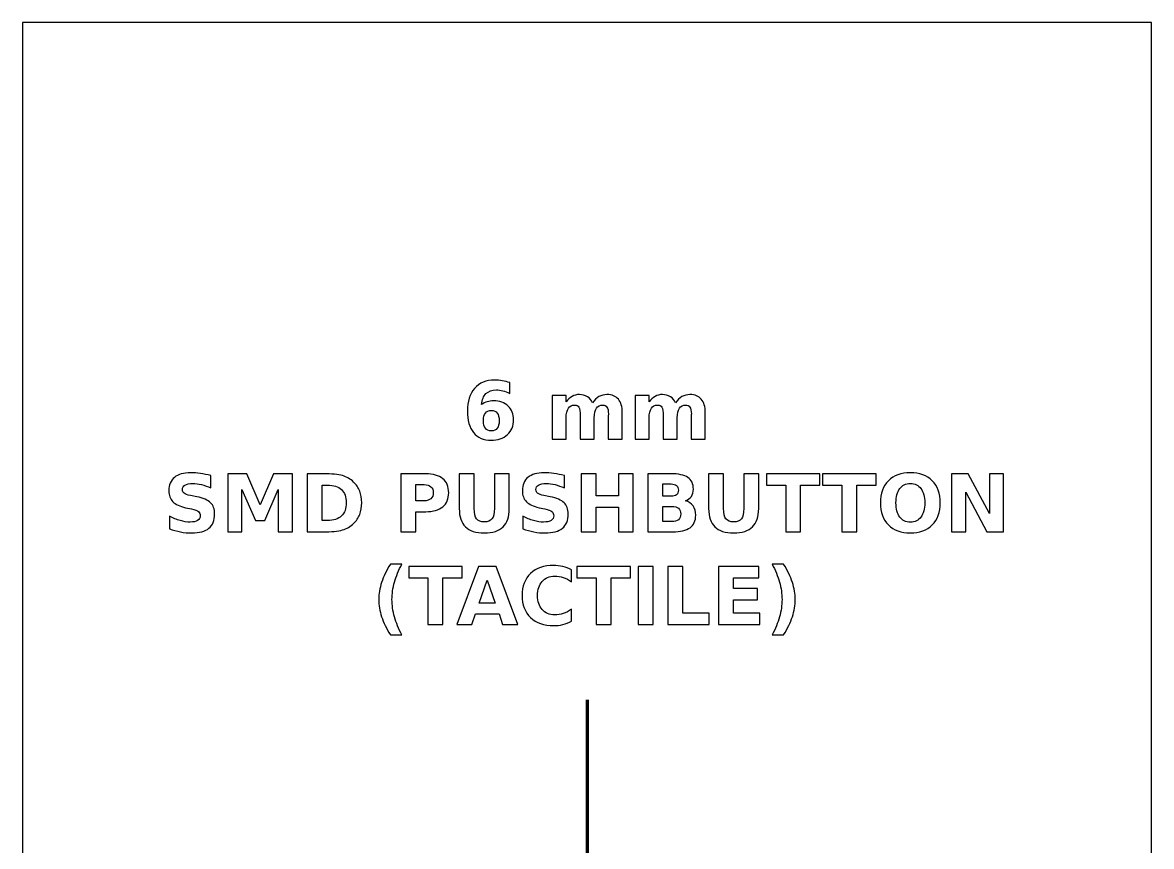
# Model space of a CAD drawing. Header units: centimetres. Extents: x -11.5 to -9.5, y -15.85 to -11.85.
# Drawn here: x -11.5 to -9.5, y -13.31 to -11.85 of the extents above; entities that cross this region are included whole.
import ezdxf

# ---------------------------------------------------------------- set-up
doc = ezdxf.new("R2010")
doc.units = ezdxf.units.CM
doc.header["$MEASUREMENT"] = 0
doc.layers.add('Layer 1', color=7, linetype='Continuous')

msp = doc.modelspace()

# ---------------------------------------------------------------- linework, layer by layer
at = {"layer": 'Layer 1', "color": 7}
msp.add_open_spline([(-11.5, -11.85), (-11.5, -11.85), (-9.5, -11.85), (-9.5, -11.85), (-9.5, -11.85), (-9.5, -11.85), (-9.5, -15.85), (-9.5, -15.85), (-9.5, -15.85), (-9.5, -15.85), (-11.5, -15.85), (-11.5, -15.85), (-11.5, -15.85), (-11.5, -15.85), (-11.5, -11.85), (-11.5, -11.85)], degree=3, knots=[0, 0, 0, 0, 0.25, 0.25, 0.25, 0.25, 0.5, 0.5, 0.5, 0.5, 0.75, 0.75, 0.75, 0.75, 1, 1, 1, 1], dxfattribs=at)
at = {"layer": 'Layer 1', "color": 250}
for points, knots in [([(-10.63686, -12.48802), (-10.63686, -12.48802), (-10.63686, -12.50705), (-10.63686, -12.50705), (-10.63686, -12.50705), (-10.64123, -12.50498), (-10.64532, -12.50345), (-10.64918, -12.50246), (-10.64918, -12.50246), (-10.65304, -12.50147), (-10.65682, -12.50098), (-10.66049, -12.50098), (-10.66049, -12.50098), (-10.6684, -12.50098), (-10.67453, -12.50317), (-10.67895, -12.50757), (-10.67895, -12.50757), (-10.68335, -12.51194), (-10.68594, -12.51845), (-10.68667, -12.52709), (-10.68667, -12.52709), (-10.68364, -12.52485), (-10.68034, -12.52316), (-10.67681, -12.52203), (-10.67681, -12.52203), (-10.67329, -12.5209), (-10.66943, -12.52034), (-10.66524, -12.52034), (-10.66524, -12.52034), (-10.65473, -12.52034), (-10.64624, -12.52342), (-10.6398, -12.52958), (-10.6398, -12.52958), (-10.63333, -12.53572), (-10.63011, -12.54378), (-10.63011, -12.55376), (-10.63011, -12.55376), (-10.63011, -12.56479), (-10.63371, -12.57361), (-10.64093, -12.58026), (-10.64093, -12.58026), (-10.64812, -12.58689), (-10.65781, -12.59021), (-10.66992, -12.59021), (-10.66992, -12.59021), (-10.68328, -12.59021), (-10.69363, -12.58569), (-10.70097, -12.57666), (-10.70097, -12.57666), (-10.70828, -12.56765), (-10.71195, -12.55484), (-10.71195, -12.53826), (-10.71195, -12.53826), (-10.71195, -12.52128), (-10.70767, -12.50792), (-10.69911, -12.49821), (-10.69911, -12.49821), (-10.69053, -12.48849), (-10.67879, -12.48362), (-10.66386, -12.48362), (-10.66386, -12.48362), (-10.65913, -12.48362), (-10.65454, -12.484), (-10.65007, -12.48473), (-10.65007, -12.48473), (-10.64563, -12.48546), (-10.64123, -12.48656), (-10.63686, -12.48802)], [0, 0, 0, 0, 0.0588235, 0.0588235, 0.0588235, 0.0588235, 0.1176471, 0.1176471, 0.1176471, 0.1176471, 0.1764706, 0.1764706, 0.1764706, 0.1764706, 0.2352941, 0.2352941, 0.2352941, 0.2352941, 0.2941176, 0.2941176, 0.2941176, 0.2941176, 0.3529412, 0.3529412, 0.3529412, 0.3529412, 0.4117647, 0.4117647, 0.4117647, 0.4117647, 0.4705882, 0.4705882, 0.4705882, 0.4705882, 0.5294118, 0.5294118, 0.5294118, 0.5294118, 0.5882353, 0.5882353, 0.5882353, 0.5882353, 0.6470588, 0.6470588, 0.6470588, 0.6470588, 0.7058824, 0.7058824, 0.7058824, 0.7058824, 0.7647059, 0.7647059, 0.7647059, 0.7647059, 0.8235294, 0.8235294, 0.8235294, 0.8235294, 0.8823529, 0.8823529, 0.8823529, 0.8823529, 0.9411765, 0.9411765, 0.9411765, 0.9411765, 1, 1, 1, 1]), ([(-10.49001, -12.52386), (-10.48688, -12.51909), (-10.48319, -12.51544), (-10.47888, -12.51295), (-10.47888, -12.51295), (-10.47458, -12.51043), (-10.46988, -12.50919), (-10.46473, -12.50919), (-10.46473, -12.50919), (-10.45586, -12.50919), (-10.44911, -12.51192), (-10.44448, -12.5174), (-10.44448, -12.5174), (-10.43984, -12.52285), (-10.43751, -12.5308), (-10.43751, -12.54122), (-10.43751, -12.54122), (-10.43751, -12.54122), (-10.43751, -12.58821), (-10.43751, -12.58821), (-10.43751, -12.58821), (-10.43751, -12.58821), (-10.46233, -12.58821), (-10.46233, -12.58821), (-10.46233, -12.58821), (-10.46233, -12.58821), (-10.46233, -12.54797), (-10.46233, -12.54797), (-10.46233, -12.54797), (-10.46228, -12.54738), (-10.46226, -12.54677), (-10.46223, -12.54611), (-10.46223, -12.54611), (-10.46221, -12.54548), (-10.46219, -12.54456), (-10.46219, -12.54336), (-10.46219, -12.54336), (-10.46219, -12.5379), (-10.46298, -12.53393), (-10.46461, -12.53148), (-10.46461, -12.53148), (-10.46621, -12.52901), (-10.46879, -12.52779), (-10.47237, -12.52779), (-10.47237, -12.52779), (-10.47707, -12.52779), (-10.48067, -12.52972), (-10.48323, -12.53358), (-10.48323, -12.53358), (-10.48577, -12.53743), (-10.48709, -12.54301), (-10.48719, -12.55032), (-10.48719, -12.55032), (-10.48719, -12.55032), (-10.48719, -12.58821), (-10.48719, -12.58821), (-10.48719, -12.58821), (-10.48719, -12.58821), (-10.512, -12.58821), (-10.512, -12.58821), (-10.512, -12.58821), (-10.512, -12.58821), (-10.512, -12.54797), (-10.512, -12.54797), (-10.512, -12.54797), (-10.512, -12.53943), (-10.51273, -12.53393), (-10.51421, -12.53148), (-10.51421, -12.53148), (-10.51567, -12.52901), (-10.51828, -12.52779), (-10.52204, -12.52779), (-10.52204, -12.52779), (-10.52679, -12.52779), (-10.53044, -12.52974), (-10.533, -12.53362), (-10.533, -12.53362), (-10.53556, -12.5375), (-10.53686, -12.54303), (-10.53686, -12.55025), (-10.53686, -12.55025), (-10.53686, -12.55025), (-10.53686, -12.58821), (-10.53686, -12.58821), (-10.53686, -12.58821), (-10.53686, -12.58821), (-10.56167, -12.58821), (-10.56167, -12.58821), (-10.56167, -12.58821), (-10.56167, -12.58821), (-10.56167, -12.51105), (-10.56167, -12.51105), (-10.56167, -12.51105), (-10.56167, -12.51105), (-10.53686, -12.51105), (-10.53686, -12.51105), (-10.53686, -12.51105), (-10.53686, -12.51105), (-10.53686, -12.52236), (-10.53686, -12.52236), (-10.53686, -12.52236), (-10.53382, -12.51798), (-10.53034, -12.51472), (-10.52641, -12.5125), (-10.52641, -12.5125), (-10.52249, -12.51029), (-10.51816, -12.50919), (-10.51343, -12.50919), (-10.51343, -12.50919), (-10.50812, -12.50919), (-10.50339, -12.51048), (-10.49932, -12.51305), (-10.49932, -12.51305), (-10.49523, -12.51563), (-10.49212, -12.51923), (-10.49001, -12.52386)], [0, 0, 0, 0, 0.0344828, 0.0344828, 0.0344828, 0.0344828, 0.0689655, 0.0689655, 0.0689655, 0.0689655, 0.1034483, 0.1034483, 0.1034483, 0.1034483, 0.137931, 0.137931, 0.137931, 0.137931, 0.1724138, 0.1724138, 0.1724138, 0.1724138, 0.2068966, 0.2068966, 0.2068966, 0.2068966, 0.2413793, 0.2413793, 0.2413793, 0.2413793, 0.2758621, 0.2758621, 0.2758621, 0.2758621, 0.3103448, 0.3103448, 0.3103448, 0.3103448, 0.3448276, 0.3448276, 0.3448276, 0.3448276, 0.3793103, 0.3793103, 0.3793103, 0.3793103, 0.4137931, 0.4137931, 0.4137931, 0.4137931, 0.4482759, 0.4482759, 0.4482759, 0.4482759, 0.4827586, 0.4827586, 0.4827586, 0.4827586, 0.5172414, 0.5172414, 0.5172414, 0.5172414, 0.5517241, 0.5517241, 0.5517241, 0.5517241, 0.5862069, 0.5862069, 0.5862069, 0.5862069, 0.6206897, 0.6206897, 0.6206897, 0.6206897, 0.6551724, 0.6551724, 0.6551724, 0.6551724, 0.6896552, 0.6896552, 0.6896552, 0.6896552, 0.7241379, 0.7241379, 0.7241379, 0.7241379, 0.7586207, 0.7586207, 0.7586207, 0.7586207, 0.7931034, 0.7931034, 0.7931034, 0.7931034, 0.8275862, 0.8275862, 0.8275862, 0.8275862, 0.862069, 0.862069, 0.862069, 0.862069, 0.8965517, 0.8965517, 0.8965517, 0.8965517, 0.9310345, 0.9310345, 0.9310345, 0.9310345, 0.9655172, 0.9655172, 0.9655172, 0.9655172, 1, 1, 1, 1]), ([(-10.34297, -12.52386), (-10.33984, -12.51909), (-10.33615, -12.51544), (-10.33184, -12.51295), (-10.33184, -12.51295), (-10.32754, -12.51043), (-10.32284, -12.50919), (-10.31769, -12.50919), (-10.31769, -12.50919), (-10.30882, -12.50919), (-10.30207, -12.51192), (-10.29744, -12.5174), (-10.29744, -12.5174), (-10.2928, -12.52285), (-10.29047, -12.5308), (-10.29047, -12.54122), (-10.29047, -12.54122), (-10.29047, -12.54122), (-10.29047, -12.58821), (-10.29047, -12.58821), (-10.29047, -12.58821), (-10.29047, -12.58821), (-10.31529, -12.58821), (-10.31529, -12.58821), (-10.31529, -12.58821), (-10.31529, -12.58821), (-10.31529, -12.54797), (-10.31529, -12.54797), (-10.31529, -12.54797), (-10.31524, -12.54738), (-10.31522, -12.54677), (-10.31519, -12.54611), (-10.31519, -12.54611), (-10.31517, -12.54548), (-10.31515, -12.54456), (-10.31515, -12.54336), (-10.31515, -12.54336), (-10.31515, -12.5379), (-10.31594, -12.53393), (-10.31757, -12.53148), (-10.31757, -12.53148), (-10.31917, -12.52901), (-10.32175, -12.52779), (-10.32533, -12.52779), (-10.32533, -12.52779), (-10.33003, -12.52779), (-10.33363, -12.52972), (-10.33619, -12.53358), (-10.33619, -12.53358), (-10.33873, -12.53743), (-10.34005, -12.54301), (-10.34015, -12.55032), (-10.34015, -12.55032), (-10.34015, -12.55032), (-10.34015, -12.58821), (-10.34015, -12.58821), (-10.34015, -12.58821), (-10.34015, -12.58821), (-10.36496, -12.58821), (-10.36496, -12.58821), (-10.36496, -12.58821), (-10.36496, -12.58821), (-10.36496, -12.54797), (-10.36496, -12.54797), (-10.36496, -12.54797), (-10.36496, -12.53943), (-10.36569, -12.53393), (-10.36717, -12.53148), (-10.36717, -12.53148), (-10.36863, -12.52901), (-10.37124, -12.52779), (-10.375, -12.52779), (-10.375, -12.52779), (-10.37975, -12.52779), (-10.3834, -12.52974), (-10.38596, -12.53362), (-10.38596, -12.53362), (-10.38852, -12.5375), (-10.38982, -12.54303), (-10.38982, -12.55025), (-10.38982, -12.55025), (-10.38982, -12.55025), (-10.38982, -12.58821), (-10.38982, -12.58821), (-10.38982, -12.58821), (-10.38982, -12.58821), (-10.41463, -12.58821), (-10.41463, -12.58821), (-10.41463, -12.58821), (-10.41463, -12.58821), (-10.41463, -12.51105), (-10.41463, -12.51105), (-10.41463, -12.51105), (-10.41463, -12.51105), (-10.38982, -12.51105), (-10.38982, -12.51105), (-10.38982, -12.51105), (-10.38982, -12.51105), (-10.38982, -12.52236), (-10.38982, -12.52236), (-10.38982, -12.52236), (-10.38678, -12.51798), (-10.3833, -12.51472), (-10.37937, -12.5125), (-10.37937, -12.5125), (-10.37545, -12.51029), (-10.37112, -12.50919), (-10.36639, -12.50919), (-10.36639, -12.50919), (-10.36108, -12.50919), (-10.35635, -12.51048), (-10.35228, -12.51305), (-10.35228, -12.51305), (-10.34819, -12.51563), (-10.34508, -12.51923), (-10.34297, -12.52386)], [0, 0, 0, 0, 0.0344828, 0.0344828, 0.0344828, 0.0344828, 0.0689655, 0.0689655, 0.0689655, 0.0689655, 0.1034483, 0.1034483, 0.1034483, 0.1034483, 0.137931, 0.137931, 0.137931, 0.137931, 0.1724138, 0.1724138, 0.1724138, 0.1724138, 0.2068966, 0.2068966, 0.2068966, 0.2068966, 0.2413793, 0.2413793, 0.2413793, 0.2413793, 0.2758621, 0.2758621, 0.2758621, 0.2758621, 0.3103448, 0.3103448, 0.3103448, 0.3103448, 0.3448276, 0.3448276, 0.3448276, 0.3448276, 0.3793103, 0.3793103, 0.3793103, 0.3793103, 0.4137931, 0.4137931, 0.4137931, 0.4137931, 0.4482759, 0.4482759, 0.4482759, 0.4482759, 0.4827586, 0.4827586, 0.4827586, 0.4827586, 0.5172414, 0.5172414, 0.5172414, 0.5172414, 0.5517241, 0.5517241, 0.5517241, 0.5517241, 0.5862069, 0.5862069, 0.5862069, 0.5862069, 0.6206897, 0.6206897, 0.6206897, 0.6206897, 0.6551724, 0.6551724, 0.6551724, 0.6551724, 0.6896552, 0.6896552, 0.6896552, 0.6896552, 0.7241379, 0.7241379, 0.7241379, 0.7241379, 0.7586207, 0.7586207, 0.7586207, 0.7586207, 0.7931034, 0.7931034, 0.7931034, 0.7931034, 0.8275862, 0.8275862, 0.8275862, 0.8275862, 0.862069, 0.862069, 0.862069, 0.862069, 0.8965517, 0.8965517, 0.8965517, 0.8965517, 0.9310345, 0.9310345, 0.9310345, 0.9310345, 0.9655172, 0.9655172, 0.9655172, 0.9655172, 1, 1, 1, 1]), ([(-10.66964, -12.53743), (-10.6743, -12.53743), (-10.67778, -12.53894), (-10.68008, -12.54195), (-10.68008, -12.54195), (-10.68241, -12.54496), (-10.68356, -12.54948), (-10.68356, -12.55547), (-10.68356, -12.55547), (-10.68356, -12.56149), (-10.68241, -12.56601), (-10.68008, -12.56902), (-10.68008, -12.56902), (-10.67778, -12.57203), (-10.6743, -12.57353), (-10.66964, -12.57353), (-10.66964, -12.57353), (-10.66496, -12.57353), (-10.66146, -12.57203), (-10.65915, -12.56902), (-10.65915, -12.56902), (-10.65682, -12.56601), (-10.65567, -12.56149), (-10.65567, -12.55547), (-10.65567, -12.55547), (-10.65567, -12.54948), (-10.65682, -12.54496), (-10.65915, -12.54195), (-10.65915, -12.54195), (-10.66146, -12.53894), (-10.66496, -12.53743), (-10.66964, -12.53743)], [0, 0, 0, 0, 0.125, 0.125, 0.125, 0.125, 0.25, 0.25, 0.25, 0.25, 0.375, 0.375, 0.375, 0.375, 0.5, 0.5, 0.5, 0.5, 0.625, 0.625, 0.625, 0.625, 0.75, 0.75, 0.75, 0.75, 0.875, 0.875, 0.875, 0.875, 1, 1, 1, 1]), ([(-11.16643, -12.65284), (-11.16643, -12.65284), (-11.16643, -12.67459), (-11.16643, -12.67459), (-11.16643, -12.67459), (-11.17208, -12.67207), (-11.1776, -12.67017), (-11.18296, -12.66888), (-11.18296, -12.66888), (-11.18835, -12.66758), (-11.19343, -12.66695), (-11.1982, -12.66695), (-11.1982, -12.66695), (-11.20453, -12.66695), (-11.20923, -12.66782), (-11.21227, -12.66956), (-11.21227, -12.66956), (-11.2153, -12.67132), (-11.21681, -12.67403), (-11.21681, -12.6777), (-11.21681, -12.6777), (-11.21681, -12.68045), (-11.2158, -12.68261), (-11.21375, -12.68414), (-11.21375, -12.68414), (-11.2117, -12.68567), (-11.20799, -12.68701), (-11.2026, -12.68811), (-11.2026, -12.68811), (-11.2026, -12.68811), (-11.19131, -12.69037), (-11.19131, -12.69037), (-11.19131, -12.69037), (-11.17986, -12.69268), (-11.17175, -12.69616), (-11.16693, -12.70086), (-11.16693, -12.70086), (-11.1621, -12.70554), (-11.15968, -12.7122), (-11.15968, -12.72083), (-11.15968, -12.72083), (-11.15968, -12.73219), (-11.16304, -12.74063), (-11.16977, -12.74616), (-11.16977, -12.74616), (-11.1765, -12.75168), (-11.18677, -12.75446), (-11.2006, -12.75446), (-11.2006, -12.75446), (-11.20714, -12.75446), (-11.21368, -12.75385), (-11.22024, -12.7526), (-11.22024, -12.7526), (-11.2268, -12.75135), (-11.23339, -12.74952), (-11.23995, -12.7471), (-11.23995, -12.7471), (-11.23995, -12.7471), (-11.23995, -12.72471), (-11.23995, -12.72471), (-11.23995, -12.72471), (-11.23339, -12.72819), (-11.22704, -12.73082), (-11.2209, -12.73259), (-11.2209, -12.73259), (-11.21476, -12.73435), (-11.20886, -12.73524), (-11.20317, -12.73524), (-11.20317, -12.73524), (-11.19738, -12.73524), (-11.19294, -12.73428), (-11.18986, -12.73235), (-11.18986, -12.73235), (-11.18677, -12.73042), (-11.18525, -12.72767), (-11.18525, -12.72407), (-11.18525, -12.72407), (-11.18525, -12.72087), (-11.18628, -12.71838), (-11.18837, -12.71664), (-11.18837, -12.71664), (-11.19047, -12.7149), (-11.19463, -12.71333), (-11.20089, -12.71196), (-11.20089, -12.71196), (-11.20089, -12.71196), (-11.21116, -12.70968), (-11.21116, -12.70968), (-11.21116, -12.70968), (-11.22144, -12.70747), (-11.22897, -12.70397), (-11.23372, -12.69914), (-11.23372, -12.69914), (-11.23847, -12.69432), (-11.24084, -12.68781), (-11.24084, -12.67965), (-11.24084, -12.67965), (-11.24084, -12.66939), (-11.23753, -12.66151), (-11.23092, -12.65601), (-11.23092, -12.65601), (-11.22431, -12.65048), (-11.21481, -12.64773), (-11.20239, -12.64773), (-11.20239, -12.64773), (-11.19675, -12.64773), (-11.19094, -12.64816), (-11.18496, -12.649), (-11.18496, -12.649), (-11.17899, -12.64985), (-11.17281, -12.65112), (-11.16643, -12.65284)], [0, 0, 0, 0, 0.0357143, 0.0357143, 0.0357143, 0.0357143, 0.0714286, 0.0714286, 0.0714286, 0.0714286, 0.1071429, 0.1071429, 0.1071429, 0.1071429, 0.1428571, 0.1428571, 0.1428571, 0.1428571, 0.1785714, 0.1785714, 0.1785714, 0.1785714, 0.2142857, 0.2142857, 0.2142857, 0.2142857, 0.25, 0.25, 0.25, 0.25, 0.2857143, 0.2857143, 0.2857143, 0.2857143, 0.3214286, 0.3214286, 0.3214286, 0.3214286, 0.3571429, 0.3571429, 0.3571429, 0.3571429, 0.3928571, 0.3928571, 0.3928571, 0.3928571, 0.4285714, 0.4285714, 0.4285714, 0.4285714, 0.4642857, 0.4642857, 0.4642857, 0.4642857, 0.5, 0.5, 0.5, 0.5, 0.5357143, 0.5357143, 0.5357143, 0.5357143, 0.5714286, 0.5714286, 0.5714286, 0.5714286, 0.6071429, 0.6071429, 0.6071429, 0.6071429, 0.6428571, 0.6428571, 0.6428571, 0.6428571, 0.6785714, 0.6785714, 0.6785714, 0.6785714, 0.7142857, 0.7142857, 0.7142857, 0.7142857, 0.75, 0.75, 0.75, 0.75, 0.7857143, 0.7857143, 0.7857143, 0.7857143, 0.8214286, 0.8214286, 0.8214286, 0.8214286, 0.8571429, 0.8571429, 0.8571429, 0.8571429, 0.8928571, 0.8928571, 0.8928571, 0.8928571, 0.9285714, 0.9285714, 0.9285714, 0.9285714, 0.9642857, 0.9642857, 0.9642857, 0.9642857, 1, 1, 1, 1]), ([(-11.1364, -12.64959), (-11.1364, -12.64959), (-11.10265, -12.64959), (-11.10265, -12.64959), (-11.10265, -12.64959), (-11.10265, -12.64959), (-11.0792, -12.70465), (-11.0792, -12.70465), (-11.0792, -12.70465), (-11.0792, -12.70465), (-11.05564, -12.64959), (-11.05564, -12.64959), (-11.05564, -12.64959), (-11.05564, -12.64959), (-11.02196, -12.64959), (-11.02196, -12.64959), (-11.02196, -12.64959), (-11.02196, -12.64959), (-11.02196, -12.75246), (-11.02196, -12.75246), (-11.02196, -12.75246), (-11.02196, -12.75246), (-11.04703, -12.75246), (-11.04703, -12.75246), (-11.04703, -12.75246), (-11.04703, -12.75246), (-11.04703, -12.67722), (-11.04703, -12.67722), (-11.04703, -12.67722), (-11.04703, -12.67722), (-11.07074, -12.73268), (-11.07074, -12.73268), (-11.07074, -12.73268), (-11.07074, -12.73268), (-11.08755, -12.73268), (-11.08755, -12.73268), (-11.08755, -12.73268), (-11.08755, -12.73268), (-11.11126, -12.67722), (-11.11126, -12.67722), (-11.11126, -12.67722), (-11.11126, -12.67722), (-11.11126, -12.75246), (-11.11126, -12.75246), (-11.11126, -12.75246), (-11.11126, -12.75246), (-11.1364, -12.75246), (-11.1364, -12.75246), (-11.1364, -12.75246), (-11.1364, -12.75246), (-11.1364, -12.64959), (-11.1364, -12.64959)], [0, 0, 0, 0, 0.0769231, 0.0769231, 0.0769231, 0.0769231, 0.1538462, 0.1538462, 0.1538462, 0.1538462, 0.2307692, 0.2307692, 0.2307692, 0.2307692, 0.3076923, 0.3076923, 0.3076923, 0.3076923, 0.3846154, 0.3846154, 0.3846154, 0.3846154, 0.4615385, 0.4615385, 0.4615385, 0.4615385, 0.5384615, 0.5384615, 0.5384615, 0.5384615, 0.6153846, 0.6153846, 0.6153846, 0.6153846, 0.6923077, 0.6923077, 0.6923077, 0.6923077, 0.7692308, 0.7692308, 0.7692308, 0.7692308, 0.8461538, 0.8461538, 0.8461538, 0.8461538, 0.9230769, 0.9230769, 0.9230769, 0.9230769, 1, 1, 1, 1]), ([(-10.99597, -12.64959), (-10.99597, -12.64959), (-10.96798, -12.64959), (-10.96798, -12.64959), (-10.96798, -12.64959), (-10.95237, -12.64959), (-10.94075, -12.6507), (-10.93311, -12.65293), (-10.93311, -12.65293), (-10.92546, -12.65516), (-10.9189, -12.65893), (-10.91342, -12.66427), (-10.91342, -12.66427), (-10.9086, -12.6689), (-10.90503, -12.67426), (-10.90267, -12.68033), (-10.90267, -12.68033), (-10.90035, -12.68637), (-10.89917, -12.69324), (-10.89917, -12.70093), (-10.89917, -12.70093), (-10.89917, -12.70869), (-10.90035, -12.71561), (-10.90267, -12.7217), (-10.90267, -12.7217), (-10.90503, -12.72779), (-10.9086, -12.73315), (-10.91342, -12.73778), (-10.91342, -12.73778), (-10.91895, -12.74312), (-10.92556, -12.74689), (-10.93327, -12.74912), (-10.93327, -12.74912), (-10.94099, -12.75135), (-10.95256, -12.75246), (-10.96798, -12.75246), (-10.96798, -12.75246), (-10.96798, -12.75246), (-10.99597, -12.75246), (-10.99597, -12.75246), (-10.99597, -12.75246), (-10.99597, -12.75246), (-10.99597, -12.64959), (-10.99597, -12.64959)], [0, 0, 0, 0, 0.0909091, 0.0909091, 0.0909091, 0.0909091, 0.1818182, 0.1818182, 0.1818182, 0.1818182, 0.2727273, 0.2727273, 0.2727273, 0.2727273, 0.3636364, 0.3636364, 0.3636364, 0.3636364, 0.4545455, 0.4545455, 0.4545455, 0.4545455, 0.5454545, 0.5454545, 0.5454545, 0.5454545, 0.6363636, 0.6363636, 0.6363636, 0.6363636, 0.7272727, 0.7272727, 0.7272727, 0.7272727, 0.8181818, 0.8181818, 0.8181818, 0.8181818, 0.9090909, 0.9090909, 0.9090909, 0.9090909, 1, 1, 1, 1]), ([(-10.82972, -12.64959), (-10.82972, -12.64959), (-10.7857, -12.64959), (-10.7857, -12.64959), (-10.7857, -12.64959), (-10.7726, -12.64959), (-10.76255, -12.65251), (-10.75554, -12.65832), (-10.75554, -12.65832), (-10.74854, -12.66413), (-10.74503, -12.6724), (-10.74503, -12.68315), (-10.74503, -12.68315), (-10.74503, -12.69392), (-10.74854, -12.70222), (-10.75554, -12.70803), (-10.75554, -12.70803), (-10.76255, -12.71384), (-10.7726, -12.71676), (-10.7857, -12.71676), (-10.7857, -12.71676), (-10.7857, -12.71676), (-10.80319, -12.71676), (-10.80319, -12.71676), (-10.80319, -12.71676), (-10.80319, -12.71676), (-10.80319, -12.75246), (-10.80319, -12.75246), (-10.80319, -12.75246), (-10.80319, -12.75246), (-10.82972, -12.75246), (-10.82972, -12.75246), (-10.82972, -12.75246), (-10.82972, -12.75246), (-10.82972, -12.64959), (-10.82972, -12.64959)], [0, 0, 0, 0, 0.1111111, 0.1111111, 0.1111111, 0.1111111, 0.2222222, 0.2222222, 0.2222222, 0.2222222, 0.3333333, 0.3333333, 0.3333333, 0.3333333, 0.4444444, 0.4444444, 0.4444444, 0.4444444, 0.5555556, 0.5555556, 0.5555556, 0.5555556, 0.6666667, 0.6666667, 0.6666667, 0.6666667, 0.7777778, 0.7777778, 0.7777778, 0.7777778, 0.8888889, 0.8888889, 0.8888889, 0.8888889, 1, 1, 1, 1]), ([(-10.72631, -12.64959), (-10.72631, -12.64959), (-10.69978, -12.64959), (-10.69978, -12.64959), (-10.69978, -12.64959), (-10.69978, -12.64959), (-10.69978, -12.71126), (-10.69978, -12.71126), (-10.69978, -12.71126), (-10.69978, -12.71975), (-10.6984, -12.72584), (-10.69562, -12.72948), (-10.69562, -12.72948), (-10.69284, -12.73313), (-10.68831, -12.73496), (-10.682, -12.73496), (-10.682, -12.73496), (-10.67565, -12.73496), (-10.67109, -12.73313), (-10.66832, -12.72948), (-10.66832, -12.72948), (-10.66554, -12.72584), (-10.66415, -12.71975), (-10.66415, -12.71126), (-10.66415, -12.71126), (-10.66415, -12.71126), (-10.66415, -12.64959), (-10.66415, -12.64959), (-10.66415, -12.64959), (-10.66415, -12.64959), (-10.63762, -12.64959), (-10.63762, -12.64959), (-10.63762, -12.64959), (-10.63762, -12.64959), (-10.63762, -12.71126), (-10.63762, -12.71126), (-10.63762, -12.71126), (-10.63762, -12.72581), (-10.64127, -12.73666), (-10.64858, -12.74378), (-10.64858, -12.74378), (-10.65587, -12.75091), (-10.66702, -12.75446), (-10.682, -12.75446), (-10.682, -12.75446), (-10.69694, -12.75446), (-10.70806, -12.75091), (-10.71535, -12.74378), (-10.71535, -12.74378), (-10.72267, -12.73666), (-10.72631, -12.72581), (-10.72631, -12.71126), (-10.72631, -12.71126), (-10.72631, -12.71126), (-10.72631, -12.64959), (-10.72631, -12.64959)], [0, 0, 0, 0, 0.0714286, 0.0714286, 0.0714286, 0.0714286, 0.1428571, 0.1428571, 0.1428571, 0.1428571, 0.2142857, 0.2142857, 0.2142857, 0.2142857, 0.2857143, 0.2857143, 0.2857143, 0.2857143, 0.3571429, 0.3571429, 0.3571429, 0.3571429, 0.4285714, 0.4285714, 0.4285714, 0.4285714, 0.5, 0.5, 0.5, 0.5, 0.5714286, 0.5714286, 0.5714286, 0.5714286, 0.6428571, 0.6428571, 0.6428571, 0.6428571, 0.7142857, 0.7142857, 0.7142857, 0.7142857, 0.7857143, 0.7857143, 0.7857143, 0.7857143, 0.8571429, 0.8571429, 0.8571429, 0.8571429, 0.9285714, 0.9285714, 0.9285714, 0.9285714, 1, 1, 1, 1]), ([(-10.54014, -12.65284), (-10.54014, -12.65284), (-10.54014, -12.67459), (-10.54014, -12.67459), (-10.54014, -12.67459), (-10.54579, -12.67207), (-10.55131, -12.67017), (-10.55667, -12.66888), (-10.55667, -12.66888), (-10.56206, -12.66758), (-10.56714, -12.66695), (-10.57191, -12.66695), (-10.57191, -12.66695), (-10.57824, -12.66695), (-10.58294, -12.66782), (-10.58598, -12.66956), (-10.58598, -12.66956), (-10.58901, -12.67132), (-10.59052, -12.67403), (-10.59052, -12.6777), (-10.59052, -12.6777), (-10.59052, -12.68045), (-10.58951, -12.68261), (-10.58746, -12.68414), (-10.58746, -12.68414), (-10.58541, -12.68567), (-10.5817, -12.68701), (-10.57631, -12.68811), (-10.57631, -12.68811), (-10.57631, -12.68811), (-10.56502, -12.69037), (-10.56502, -12.69037), (-10.56502, -12.69037), (-10.55357, -12.69268), (-10.54546, -12.69616), (-10.54064, -12.70086), (-10.54064, -12.70086), (-10.53581, -12.70554), (-10.53339, -12.7122), (-10.53339, -12.72083), (-10.53339, -12.72083), (-10.53339, -12.73219), (-10.53675, -12.74063), (-10.54348, -12.74616), (-10.54348, -12.74616), (-10.55021, -12.75168), (-10.56048, -12.75446), (-10.57431, -12.75446), (-10.57431, -12.75446), (-10.58085, -12.75446), (-10.58739, -12.75385), (-10.59395, -12.7526), (-10.59395, -12.7526), (-10.60051, -12.75135), (-10.6071, -12.74952), (-10.61366, -12.7471), (-10.61366, -12.7471), (-10.61366, -12.7471), (-10.61366, -12.72471), (-10.61366, -12.72471), (-10.61366, -12.72471), (-10.6071, -12.72819), (-10.60075, -12.73082), (-10.59461, -12.73259), (-10.59461, -12.73259), (-10.58847, -12.73435), (-10.58257, -12.73524), (-10.57688, -12.73524), (-10.57688, -12.73524), (-10.57109, -12.73524), (-10.56665, -12.73428), (-10.56357, -12.73235), (-10.56357, -12.73235), (-10.56048, -12.73042), (-10.55896, -12.72767), (-10.55896, -12.72407), (-10.55896, -12.72407), (-10.55896, -12.72087), (-10.55999, -12.71838), (-10.56208, -12.71664), (-10.56208, -12.71664), (-10.56418, -12.7149), (-10.56834, -12.71333), (-10.5746, -12.71196), (-10.5746, -12.71196), (-10.5746, -12.71196), (-10.58487, -12.70968), (-10.58487, -12.70968), (-10.58487, -12.70968), (-10.59515, -12.70747), (-10.60268, -12.70397), (-10.60743, -12.69914), (-10.60743, -12.69914), (-10.61218, -12.69432), (-10.61455, -12.68781), (-10.61455, -12.67965), (-10.61455, -12.67965), (-10.61455, -12.66939), (-10.61124, -12.66151), (-10.60463, -12.65601), (-10.60463, -12.65601), (-10.59802, -12.65048), (-10.58852, -12.64773), (-10.5761, -12.64773), (-10.5761, -12.64773), (-10.57046, -12.64773), (-10.56465, -12.64816), (-10.55867, -12.649), (-10.55867, -12.649), (-10.5527, -12.64985), (-10.54652, -12.65112), (-10.54014, -12.65284)], [0, 0, 0, 0, 0.0357143, 0.0357143, 0.0357143, 0.0357143, 0.0714286, 0.0714286, 0.0714286, 0.0714286, 0.1071429, 0.1071429, 0.1071429, 0.1071429, 0.1428571, 0.1428571, 0.1428571, 0.1428571, 0.1785714, 0.1785714, 0.1785714, 0.1785714, 0.2142857, 0.2142857, 0.2142857, 0.2142857, 0.25, 0.25, 0.25, 0.25, 0.2857143, 0.2857143, 0.2857143, 0.2857143, 0.3214286, 0.3214286, 0.3214286, 0.3214286, 0.3571429, 0.3571429, 0.3571429, 0.3571429, 0.3928571, 0.3928571, 0.3928571, 0.3928571, 0.4285714, 0.4285714, 0.4285714, 0.4285714, 0.4642857, 0.4642857, 0.4642857, 0.4642857, 0.5, 0.5, 0.5, 0.5, 0.5357143, 0.5357143, 0.5357143, 0.5357143, 0.5714286, 0.5714286, 0.5714286, 0.5714286, 0.6071429, 0.6071429, 0.6071429, 0.6071429, 0.6428571, 0.6428571, 0.6428571, 0.6428571, 0.6785714, 0.6785714, 0.6785714, 0.6785714, 0.7142857, 0.7142857, 0.7142857, 0.7142857, 0.75, 0.75, 0.75, 0.75, 0.7857143, 0.7857143, 0.7857143, 0.7857143, 0.8214286, 0.8214286, 0.8214286, 0.8214286, 0.8571429, 0.8571429, 0.8571429, 0.8571429, 0.8928571, 0.8928571, 0.8928571, 0.8928571, 0.9285714, 0.9285714, 0.9285714, 0.9285714, 0.9642857, 0.9642857, 0.9642857, 0.9642857, 1, 1, 1, 1]), ([(-10.51011, -12.64959), (-10.51011, -12.64959), (-10.48358, -12.64959), (-10.48358, -12.64959), (-10.48358, -12.64959), (-10.48358, -12.64959), (-10.48358, -12.6888), (-10.48358, -12.6888), (-10.48358, -12.6888), (-10.48358, -12.6888), (-10.44445, -12.6888), (-10.44445, -12.6888), (-10.44445, -12.6888), (-10.44445, -12.6888), (-10.44445, -12.64959), (-10.44445, -12.64959), (-10.44445, -12.64959), (-10.44445, -12.64959), (-10.41792, -12.64959), (-10.41792, -12.64959), (-10.41792, -12.64959), (-10.41792, -12.64959), (-10.41792, -12.75246), (-10.41792, -12.75246), (-10.41792, -12.75246), (-10.41792, -12.75246), (-10.44445, -12.75246), (-10.44445, -12.75246), (-10.44445, -12.75246), (-10.44445, -12.75246), (-10.44445, -12.70886), (-10.44445, -12.70886), (-10.44445, -12.70886), (-10.44445, -12.70886), (-10.48358, -12.70886), (-10.48358, -12.70886), (-10.48358, -12.70886), (-10.48358, -12.70886), (-10.48358, -12.75246), (-10.48358, -12.75246), (-10.48358, -12.75246), (-10.48358, -12.75246), (-10.51011, -12.75246), (-10.51011, -12.75246), (-10.51011, -12.75246), (-10.51011, -12.75246), (-10.51011, -12.64959), (-10.51011, -12.64959)], [0, 0, 0, 0, 0.0833333, 0.0833333, 0.0833333, 0.0833333, 0.1666667, 0.1666667, 0.1666667, 0.1666667, 0.25, 0.25, 0.25, 0.25, 0.3333333, 0.3333333, 0.3333333, 0.3333333, 0.4166667, 0.4166667, 0.4166667, 0.4166667, 0.5, 0.5, 0.5, 0.5, 0.5833333, 0.5833333, 0.5833333, 0.5833333, 0.6666667, 0.6666667, 0.6666667, 0.6666667, 0.75, 0.75, 0.75, 0.75, 0.8333333, 0.8333333, 0.8333333, 0.8333333, 0.9166667, 0.9166667, 0.9166667, 0.9166667, 1, 1, 1, 1]), ([(-10.32525, -12.6974), (-10.31956, -12.69905), (-10.31514, -12.70211), (-10.31201, -12.70658), (-10.31201, -12.70658), (-10.30888, -12.71102), (-10.30733, -12.7165), (-10.30733, -12.72297), (-10.30733, -12.72297), (-10.30733, -12.73289), (-10.3107, -12.74028), (-10.3174, -12.74515), (-10.3174, -12.74515), (-10.3241, -12.75001), (-10.33431, -12.75246), (-10.348, -12.75246), (-10.348, -12.75246), (-10.348, -12.75246), (-10.39202, -12.75246), (-10.39202, -12.75246), (-10.39202, -12.75246), (-10.39202, -12.75246), (-10.39202, -12.64959), (-10.39202, -12.64959), (-10.39202, -12.64959), (-10.39202, -12.64959), (-10.3522, -12.64959), (-10.3522, -12.64959), (-10.3522, -12.64959), (-10.33791, -12.64959), (-10.32756, -12.65175), (-10.32116, -12.65606), (-10.32116, -12.65606), (-10.31474, -12.66039), (-10.31154, -12.6673), (-10.31154, -12.6768), (-10.31154, -12.6768), (-10.31154, -12.68181), (-10.31272, -12.68607), (-10.31505, -12.6896), (-10.31505, -12.6896), (-10.3174, -12.6931), (-10.32078, -12.69571), (-10.32525, -12.6974)], [0, 0, 0, 0, 0.0909091, 0.0909091, 0.0909091, 0.0909091, 0.1818182, 0.1818182, 0.1818182, 0.1818182, 0.2727273, 0.2727273, 0.2727273, 0.2727273, 0.3636364, 0.3636364, 0.3636364, 0.3636364, 0.4545455, 0.4545455, 0.4545455, 0.4545455, 0.5454545, 0.5454545, 0.5454545, 0.5454545, 0.6363636, 0.6363636, 0.6363636, 0.6363636, 0.7272727, 0.7272727, 0.7272727, 0.7272727, 0.8181818, 0.8181818, 0.8181818, 0.8181818, 0.9090909, 0.9090909, 0.9090909, 0.9090909, 1, 1, 1, 1]), ([(-10.28447, -12.64959), (-10.28447, -12.64959), (-10.25794, -12.64959), (-10.25794, -12.64959), (-10.25794, -12.64959), (-10.25794, -12.64959), (-10.25794, -12.71126), (-10.25794, -12.71126), (-10.25794, -12.71126), (-10.25794, -12.71975), (-10.25656, -12.72584), (-10.25378, -12.72948), (-10.25378, -12.72948), (-10.251, -12.73313), (-10.24647, -12.73496), (-10.24016, -12.73496), (-10.24016, -12.73496), (-10.23381, -12.73496), (-10.22925, -12.73313), (-10.22648, -12.72948), (-10.22648, -12.72948), (-10.2237, -12.72584), (-10.22231, -12.71975), (-10.22231, -12.71126), (-10.22231, -12.71126), (-10.22231, -12.71126), (-10.22231, -12.64959), (-10.22231, -12.64959), (-10.22231, -12.64959), (-10.22231, -12.64959), (-10.19578, -12.64959), (-10.19578, -12.64959), (-10.19578, -12.64959), (-10.19578, -12.64959), (-10.19578, -12.71126), (-10.19578, -12.71126), (-10.19578, -12.71126), (-10.19578, -12.72581), (-10.19943, -12.73666), (-10.20674, -12.74378), (-10.20674, -12.74378), (-10.21403, -12.75091), (-10.22518, -12.75446), (-10.24016, -12.75446), (-10.24016, -12.75446), (-10.2551, -12.75446), (-10.26622, -12.75091), (-10.27351, -12.74378), (-10.27351, -12.74378), (-10.28083, -12.73666), (-10.28447, -12.72581), (-10.28447, -12.71126), (-10.28447, -12.71126), (-10.28447, -12.71126), (-10.28447, -12.64959), (-10.28447, -12.64959)], [0, 0, 0, 0, 0.0714286, 0.0714286, 0.0714286, 0.0714286, 0.1428571, 0.1428571, 0.1428571, 0.1428571, 0.2142857, 0.2142857, 0.2142857, 0.2142857, 0.2857143, 0.2857143, 0.2857143, 0.2857143, 0.3571429, 0.3571429, 0.3571429, 0.3571429, 0.4285714, 0.4285714, 0.4285714, 0.4285714, 0.5, 0.5, 0.5, 0.5, 0.5714286, 0.5714286, 0.5714286, 0.5714286, 0.6428571, 0.6428571, 0.6428571, 0.6428571, 0.7142857, 0.7142857, 0.7142857, 0.7142857, 0.7857143, 0.7857143, 0.7857143, 0.7857143, 0.8571429, 0.8571429, 0.8571429, 0.8571429, 0.9285714, 0.9285714, 0.9285714, 0.9285714, 1, 1, 1, 1]), ([(-10.18217, -12.64959), (-10.18217, -12.64959), (-10.08737, -12.64959), (-10.08737, -12.64959), (-10.08737, -12.64959), (-10.08737, -12.64959), (-10.08737, -12.66965), (-10.08737, -12.66965), (-10.08737, -12.66965), (-10.08737, -12.66965), (-10.12147, -12.66965), (-10.12147, -12.66965), (-10.12147, -12.66965), (-10.12147, -12.66965), (-10.12147, -12.75246), (-10.12147, -12.75246), (-10.12147, -12.75246), (-10.12147, -12.75246), (-10.148, -12.75246), (-10.148, -12.75246), (-10.148, -12.75246), (-10.148, -12.75246), (-10.148, -12.66965), (-10.148, -12.66965), (-10.148, -12.66965), (-10.148, -12.66965), (-10.18217, -12.66965), (-10.18217, -12.66965), (-10.18217, -12.66965), (-10.18217, -12.66965), (-10.18217, -12.64959), (-10.18217, -12.64959)], [0, 0, 0, 0, 0.125, 0.125, 0.125, 0.125, 0.25, 0.25, 0.25, 0.25, 0.375, 0.375, 0.375, 0.375, 0.5, 0.5, 0.5, 0.5, 0.625, 0.625, 0.625, 0.625, 0.75, 0.75, 0.75, 0.75, 0.875, 0.875, 0.875, 0.875, 1, 1, 1, 1]), ([(-10.08266, -12.64959), (-10.08266, -12.64959), (-9.98786, -12.64959), (-9.98786, -12.64959), (-9.98786, -12.64959), (-9.98786, -12.64959), (-9.98786, -12.66965), (-9.98786, -12.66965), (-9.98786, -12.66965), (-9.98786, -12.66965), (-10.02196, -12.66965), (-10.02196, -12.66965), (-10.02196, -12.66965), (-10.02196, -12.66965), (-10.02196, -12.75246), (-10.02196, -12.75246), (-10.02196, -12.75246), (-10.02196, -12.75246), (-10.04849, -12.75246), (-10.04849, -12.75246), (-10.04849, -12.75246), (-10.04849, -12.75246), (-10.04849, -12.66965), (-10.04849, -12.66965), (-10.04849, -12.66965), (-10.04849, -12.66965), (-10.08266, -12.66965), (-10.08266, -12.66965), (-10.08266, -12.66965), (-10.08266, -12.66965), (-10.08266, -12.64959), (-10.08266, -12.64959)], [0, 0, 0, 0, 0.125, 0.125, 0.125, 0.125, 0.25, 0.25, 0.25, 0.25, 0.375, 0.375, 0.375, 0.375, 0.5, 0.5, 0.5, 0.5, 0.625, 0.625, 0.625, 0.625, 0.75, 0.75, 0.75, 0.75, 0.875, 0.875, 0.875, 0.875, 1, 1, 1, 1]), ([(-9.92713, -12.64773), (-9.9106, -12.64773), (-9.89764, -12.65246), (-9.88828, -12.66194), (-9.88828, -12.66194), (-9.8789, -12.67139), (-9.87422, -12.68444), (-9.87422, -12.70112), (-9.87422, -12.70112), (-9.87422, -12.71775), (-9.8789, -12.7308), (-9.88828, -12.74025), (-9.88828, -12.74025), (-9.89764, -12.74973), (-9.9106, -12.75446), (-9.92713, -12.75446), (-9.92713, -12.75446), (-9.94362, -12.75446), (-9.95655, -12.74973), (-9.96596, -12.74025), (-9.96596, -12.74025), (-9.97534, -12.7308), (-9.98005, -12.71775), (-9.98005, -12.70112), (-9.98005, -12.70112), (-9.98005, -12.68444), (-9.97534, -12.67139), (-9.96596, -12.66194), (-9.96596, -12.66194), (-9.95655, -12.65246), (-9.94362, -12.64773), (-9.92713, -12.64773)], [0, 0, 0, 0, 0.125, 0.125, 0.125, 0.125, 0.25, 0.25, 0.25, 0.25, 0.375, 0.375, 0.375, 0.375, 0.5, 0.5, 0.5, 0.5, 0.625, 0.625, 0.625, 0.625, 0.75, 0.75, 0.75, 0.75, 0.875, 0.875, 0.875, 0.875, 1, 1, 1, 1]), ([(-9.85415, -12.64959), (-9.85415, -12.64959), (-9.82452, -12.64959), (-9.82452, -12.64959), (-9.82452, -12.64959), (-9.82452, -12.64959), (-9.7871, -12.72015), (-9.7871, -12.72015), (-9.7871, -12.72015), (-9.7871, -12.72015), (-9.7871, -12.64959), (-9.7871, -12.64959), (-9.7871, -12.64959), (-9.7871, -12.64959), (-9.76196, -12.64959), (-9.76196, -12.64959), (-9.76196, -12.64959), (-9.76196, -12.64959), (-9.76196, -12.75246), (-9.76196, -12.75246), (-9.76196, -12.75246), (-9.76196, -12.75246), (-9.79159, -12.75246), (-9.79159, -12.75246), (-9.79159, -12.75246), (-9.79159, -12.75246), (-9.82901, -12.6819), (-9.82901, -12.6819), (-9.82901, -12.6819), (-9.82901, -12.6819), (-9.82901, -12.75246), (-9.82901, -12.75246), (-9.82901, -12.75246), (-9.82901, -12.75246), (-9.85415, -12.75246), (-9.85415, -12.75246), (-9.85415, -12.75246), (-9.85415, -12.75246), (-9.85415, -12.64959), (-9.85415, -12.64959)], [0, 0, 0, 0, 0.1, 0.1, 0.1, 0.1, 0.2, 0.2, 0.2, 0.2, 0.3, 0.3, 0.3, 0.3, 0.4, 0.4, 0.4, 0.4, 0.5, 0.5, 0.5, 0.5, 0.6, 0.6, 0.6, 0.6, 0.7, 0.7, 0.7, 0.7, 0.8, 0.8, 0.8, 0.8, 0.9, 0.9, 0.9, 0.9, 1, 1, 1, 1]), ([(-10.96944, -12.66965), (-10.96944, -12.66965), (-10.96944, -12.7324), (-10.96944, -12.7324), (-10.96944, -12.7324), (-10.96944, -12.7324), (-10.95994, -12.7324), (-10.95994, -12.7324), (-10.95994, -12.7324), (-10.9491, -12.7324), (-10.94082, -12.72972), (-10.93511, -12.72433), (-10.93511, -12.72433), (-10.92939, -12.71897), (-10.92652, -12.71116), (-10.92652, -12.70093), (-10.92652, -12.70093), (-10.92652, -12.69072), (-10.92937, -12.68296), (-10.93506, -12.67765), (-10.93506, -12.67765), (-10.94075, -12.67231), (-10.94905, -12.66965), (-10.95994, -12.66965), (-10.95994, -12.66965), (-10.95994, -12.66965), (-10.96944, -12.66965), (-10.96944, -12.66965)], [0, 0, 0, 0, 0.1428571, 0.1428571, 0.1428571, 0.1428571, 0.2857143, 0.2857143, 0.2857143, 0.2857143, 0.4285714, 0.4285714, 0.4285714, 0.4285714, 0.5714286, 0.5714286, 0.5714286, 0.5714286, 0.7142857, 0.7142857, 0.7142857, 0.7142857, 0.8571429, 0.8571429, 0.8571429, 0.8571429, 1, 1, 1, 1]), ([(-10.80319, -12.66881), (-10.80319, -12.66881), (-10.80319, -12.69754), (-10.80319, -12.69754), (-10.80319, -12.69754), (-10.80319, -12.69754), (-10.78852, -12.69754), (-10.78852, -12.69754), (-10.78852, -12.69754), (-10.78337, -12.69754), (-10.77939, -12.6963), (-10.77659, -12.69378), (-10.77659, -12.69378), (-10.77379, -12.69129), (-10.77238, -12.68774), (-10.77238, -12.68315), (-10.77238, -12.68315), (-10.77238, -12.67854), (-10.77379, -12.67501), (-10.77659, -12.67252), (-10.77659, -12.67252), (-10.77939, -12.67005), (-10.78337, -12.66881), (-10.78852, -12.66881), (-10.78852, -12.66881), (-10.78852, -12.66881), (-10.80319, -12.66881), (-10.80319, -12.66881)], [0, 0, 0, 0, 0.1428571, 0.1428571, 0.1428571, 0.1428571, 0.2857143, 0.2857143, 0.2857143, 0.2857143, 0.4285714, 0.4285714, 0.4285714, 0.4285714, 0.5714286, 0.5714286, 0.5714286, 0.5714286, 0.7142857, 0.7142857, 0.7142857, 0.7142857, 0.8571429, 0.8571429, 0.8571429, 0.8571429, 1, 1, 1, 1]), ([(-10.35082, -12.68941), (-10.34663, -12.68941), (-10.34346, -12.68849), (-10.34132, -12.68666), (-10.34132, -12.68666), (-10.33915, -12.68482), (-10.33807, -12.68212), (-10.33807, -12.67852), (-10.33807, -12.67852), (-10.33807, -12.67499), (-10.33915, -12.67231), (-10.34132, -12.67045), (-10.34132, -12.67045), (-10.34346, -12.66859), (-10.34663, -12.66765), (-10.35082, -12.66765), (-10.35082, -12.66765), (-10.35082, -12.66765), (-10.36549, -12.66765), (-10.36549, -12.66765), (-10.36549, -12.66765), (-10.36549, -12.66765), (-10.36549, -12.68941), (-10.36549, -12.68941), (-10.36549, -12.68941), (-10.36549, -12.68941), (-10.35082, -12.68941), (-10.35082, -12.68941)], [0, 0, 0, 0, 0.1428571, 0.1428571, 0.1428571, 0.1428571, 0.2857143, 0.2857143, 0.2857143, 0.2857143, 0.4285714, 0.4285714, 0.4285714, 0.4285714, 0.5714286, 0.5714286, 0.5714286, 0.5714286, 0.7142857, 0.7142857, 0.7142857, 0.7142857, 0.8571429, 0.8571429, 0.8571429, 0.8571429, 1, 1, 1, 1]), ([(-9.92713, -12.66695), (-9.93522, -12.66695), (-9.94148, -12.66993), (-9.94595, -12.67591), (-9.94595, -12.67591), (-9.95039, -12.68188), (-9.95263, -12.69028), (-9.95263, -12.70112), (-9.95263, -12.70112), (-9.95263, -12.71194), (-9.95039, -12.72031), (-9.94595, -12.72628), (-9.94595, -12.72628), (-9.94148, -12.73226), (-9.93522, -12.73524), (-9.92713, -12.73524), (-9.92713, -12.73524), (-9.91899, -12.73524), (-9.91272, -12.73226), (-9.90825, -12.72628), (-9.90825, -12.72628), (-9.9038, -12.72031), (-9.90157, -12.71194), (-9.90157, -12.70112), (-9.90157, -12.70112), (-9.90157, -12.69028), (-9.9038, -12.68188), (-9.90825, -12.67591), (-9.90825, -12.67591), (-9.91272, -12.66993), (-9.91899, -12.66695), (-9.92713, -12.66695)], [0, 0, 0, 0, 0.125, 0.125, 0.125, 0.125, 0.25, 0.25, 0.25, 0.25, 0.375, 0.375, 0.375, 0.375, 0.5, 0.5, 0.5, 0.5, 0.625, 0.625, 0.625, 0.625, 0.75, 0.75, 0.75, 0.75, 0.875, 0.875, 0.875, 0.875, 1, 1, 1, 1]), ([(-10.34992, -12.7344), (-10.34458, -12.7344), (-10.34059, -12.73327), (-10.33788, -12.73103), (-10.33788, -12.73103), (-10.3352, -12.72878), (-10.33386, -12.72537), (-10.33386, -12.72083), (-10.33386, -12.72083), (-10.33386, -12.71638), (-10.3352, -12.71304), (-10.33786, -12.71081), (-10.33786, -12.71081), (-10.34052, -12.70857), (-10.34454, -12.70747), (-10.34992, -12.70747), (-10.34992, -12.70747), (-10.34992, -12.70747), (-10.36549, -12.70747), (-10.36549, -12.70747), (-10.36549, -12.70747), (-10.36549, -12.70747), (-10.36549, -12.7344), (-10.36549, -12.7344), (-10.36549, -12.7344), (-10.36549, -12.7344), (-10.34992, -12.7344), (-10.34992, -12.7344)], [0, 0, 0, 0, 0.1428571, 0.1428571, 0.1428571, 0.1428571, 0.2857143, 0.2857143, 0.2857143, 0.2857143, 0.4285714, 0.4285714, 0.4285714, 0.4285714, 0.5714286, 0.5714286, 0.5714286, 0.5714286, 0.7142857, 0.7142857, 0.7142857, 0.7142857, 0.8571429, 0.8571429, 0.8571429, 0.8571429, 1, 1, 1, 1]), ([(-10.82786, -12.93531), (-10.82786, -12.93531), (-10.84832, -12.93531), (-10.84832, -12.93531), (-10.84832, -12.93531), (-10.85535, -12.92398), (-10.86055, -12.91318), (-10.86389, -12.90295), (-10.86389, -12.90295), (-10.86725, -12.89274), (-10.86892, -12.88261), (-10.86892, -12.87254), (-10.86892, -12.87254), (-10.86892, -12.86248), (-10.86723, -12.85229), (-10.86387, -12.84199), (-10.86387, -12.84199), (-10.86048, -12.83167), (-10.85531, -12.8209), (-10.84832, -12.80963), (-10.84832, -12.80963), (-10.84832, -12.80963), (-10.82786, -12.80963), (-10.82786, -12.80963), (-10.82786, -12.80963), (-10.83374, -12.82052), (-10.83814, -12.83117), (-10.84108, -12.84157), (-10.84108, -12.84157), (-10.84402, -12.85196), (-10.8455, -12.86224), (-10.8455, -12.8724), (-10.8455, -12.8724), (-10.8455, -12.88256), (-10.84404, -12.89284), (-10.84113, -12.90328), (-10.84113, -12.90328), (-10.83821, -12.9137), (-10.83379, -12.92438), (-10.82786, -12.93531)], [0, 0, 0, 0, 0.1, 0.1, 0.1, 0.1, 0.2, 0.2, 0.2, 0.2, 0.3, 0.3, 0.3, 0.3, 0.4, 0.4, 0.4, 0.4, 0.5, 0.5, 0.5, 0.5, 0.6, 0.6, 0.6, 0.6, 0.7, 0.7, 0.7, 0.7, 0.8, 0.8, 0.8, 0.8, 0.9, 0.9, 0.9, 0.9, 1, 1, 1, 1]), ([(-10.81589, -12.81384), (-10.81589, -12.81384), (-10.72109, -12.81384), (-10.72109, -12.81384), (-10.72109, -12.81384), (-10.72109, -12.81384), (-10.72109, -12.8339), (-10.72109, -12.8339), (-10.72109, -12.8339), (-10.72109, -12.8339), (-10.75519, -12.8339), (-10.75519, -12.8339), (-10.75519, -12.8339), (-10.75519, -12.8339), (-10.75519, -12.91671), (-10.75519, -12.91671), (-10.75519, -12.91671), (-10.75519, -12.91671), (-10.78172, -12.91671), (-10.78172, -12.91671), (-10.78172, -12.91671), (-10.78172, -12.91671), (-10.78172, -12.8339), (-10.78172, -12.8339), (-10.78172, -12.8339), (-10.78172, -12.8339), (-10.81589, -12.8339), (-10.81589, -12.8339), (-10.81589, -12.8339), (-10.81589, -12.8339), (-10.81589, -12.81384), (-10.81589, -12.81384)], [0, 0, 0, 0, 0.125, 0.125, 0.125, 0.125, 0.25, 0.25, 0.25, 0.25, 0.375, 0.375, 0.375, 0.375, 0.5, 0.5, 0.5, 0.5, 0.625, 0.625, 0.625, 0.625, 0.75, 0.75, 0.75, 0.75, 0.875, 0.875, 0.875, 0.875, 1, 1, 1, 1]), ([(-10.65589, -12.89799), (-10.65589, -12.89799), (-10.69738, -12.89799), (-10.69738, -12.89799), (-10.69738, -12.89799), (-10.69738, -12.89799), (-10.70392, -12.91671), (-10.70392, -12.91671), (-10.70392, -12.91671), (-10.70392, -12.91671), (-10.73059, -12.91671), (-10.73059, -12.91671), (-10.73059, -12.91671), (-10.73059, -12.91671), (-10.69249, -12.81384), (-10.69249, -12.81384), (-10.69249, -12.81384), (-10.69249, -12.81384), (-10.66086, -12.81384), (-10.66086, -12.81384), (-10.66086, -12.81384), (-10.66086, -12.81384), (-10.62276, -12.91671), (-10.62276, -12.91671), (-10.62276, -12.91671), (-10.62276, -12.91671), (-10.64943, -12.91671), (-10.64943, -12.91671), (-10.64943, -12.91671), (-10.64943, -12.91671), (-10.65589, -12.89799), (-10.65589, -12.89799)], [0, 0, 0, 0, 0.125, 0.125, 0.125, 0.125, 0.25, 0.25, 0.25, 0.25, 0.375, 0.375, 0.375, 0.375, 0.5, 0.5, 0.5, 0.5, 0.625, 0.625, 0.625, 0.625, 0.75, 0.75, 0.75, 0.75, 0.875, 0.875, 0.875, 0.875, 1, 1, 1, 1]), ([(-10.52751, -12.91107), (-10.53237, -12.91358), (-10.53745, -12.91549), (-10.54275, -12.91678), (-10.54275, -12.91678), (-10.54801, -12.91807), (-10.55354, -12.91871), (-10.55928, -12.91871), (-10.55928, -12.91871), (-10.5764, -12.91871), (-10.58997, -12.91391), (-10.59999, -12.90434), (-10.59999, -12.90434), (-10.61001, -12.89477), (-10.61502, -12.88179), (-10.61502, -12.86537), (-10.61502, -12.86537), (-10.61502, -12.84893), (-10.61001, -12.83592), (-10.59999, -12.82635), (-10.59999, -12.82635), (-10.58997, -12.81678), (-10.5764, -12.81198), (-10.55928, -12.81198), (-10.55928, -12.81198), (-10.55354, -12.81198), (-10.54801, -12.81262), (-10.54275, -12.81391), (-10.54275, -12.81391), (-10.53745, -12.8152), (-10.53237, -12.81711), (-10.52751, -12.81963), (-10.52751, -12.81963), (-10.52751, -12.81963), (-10.52751, -12.84091), (-10.52751, -12.84091), (-10.52751, -12.84091), (-10.53242, -12.83755), (-10.53727, -12.8351), (-10.54204, -12.83355), (-10.54204, -12.83355), (-10.54681, -12.83197), (-10.55185, -12.8312), (-10.55714, -12.8312), (-10.55714, -12.8312), (-10.56659, -12.8312), (-10.57405, -12.83423), (-10.57946, -12.8403), (-10.57946, -12.8403), (-10.58489, -12.84637), (-10.5876, -12.85472), (-10.5876, -12.86537), (-10.5876, -12.86537), (-10.5876, -12.876), (-10.58489, -12.88433), (-10.57946, -12.89039), (-10.57946, -12.89039), (-10.57405, -12.89646), (-10.56659, -12.89949), (-10.55714, -12.89949), (-10.55714, -12.89949), (-10.55185, -12.89949), (-10.54681, -12.89872), (-10.54204, -12.89714), (-10.54204, -12.89714), (-10.53727, -12.89559), (-10.53242, -12.89314), (-10.52751, -12.88978), (-10.52751, -12.88978), (-10.52751, -12.88978), (-10.52751, -12.91107), (-10.52751, -12.91107)], [0, 0, 0, 0, 0.0555556, 0.0555556, 0.0555556, 0.0555556, 0.1111111, 0.1111111, 0.1111111, 0.1111111, 0.1666667, 0.1666667, 0.1666667, 0.1666667, 0.2222222, 0.2222222, 0.2222222, 0.2222222, 0.2777778, 0.2777778, 0.2777778, 0.2777778, 0.3333333, 0.3333333, 0.3333333, 0.3333333, 0.3888889, 0.3888889, 0.3888889, 0.3888889, 0.4444444, 0.4444444, 0.4444444, 0.4444444, 0.5, 0.5, 0.5, 0.5, 0.5555556, 0.5555556, 0.5555556, 0.5555556, 0.6111111, 0.6111111, 0.6111111, 0.6111111, 0.6666667, 0.6666667, 0.6666667, 0.6666667, 0.7222222, 0.7222222, 0.7222222, 0.7222222, 0.7777778, 0.7777778, 0.7777778, 0.7777778, 0.8333333, 0.8333333, 0.8333333, 0.8333333, 0.8888889, 0.8888889, 0.8888889, 0.8888889, 0.9444444, 0.9444444, 0.9444444, 0.9444444, 1, 1, 1, 1]), ([(-10.51782, -12.81384), (-10.51782, -12.81384), (-10.42302, -12.81384), (-10.42302, -12.81384), (-10.42302, -12.81384), (-10.42302, -12.81384), (-10.42302, -12.8339), (-10.42302, -12.8339), (-10.42302, -12.8339), (-10.42302, -12.8339), (-10.45712, -12.8339), (-10.45712, -12.8339), (-10.45712, -12.8339), (-10.45712, -12.8339), (-10.45712, -12.91671), (-10.45712, -12.91671), (-10.45712, -12.91671), (-10.45712, -12.91671), (-10.48365, -12.91671), (-10.48365, -12.91671), (-10.48365, -12.91671), (-10.48365, -12.91671), (-10.48365, -12.8339), (-10.48365, -12.8339), (-10.48365, -12.8339), (-10.48365, -12.8339), (-10.51782, -12.8339), (-10.51782, -12.8339), (-10.51782, -12.8339), (-10.51782, -12.8339), (-10.51782, -12.81384), (-10.51782, -12.81384)], [0, 0, 0, 0, 0.125, 0.125, 0.125, 0.125, 0.25, 0.25, 0.25, 0.25, 0.375, 0.375, 0.375, 0.375, 0.5, 0.5, 0.5, 0.5, 0.625, 0.625, 0.625, 0.625, 0.75, 0.75, 0.75, 0.75, 0.875, 0.875, 0.875, 0.875, 1, 1, 1, 1]), ([(-10.40928, -12.81384), (-10.40928, -12.81384), (-10.38275, -12.81384), (-10.38275, -12.81384), (-10.38275, -12.81384), (-10.38275, -12.81384), (-10.38275, -12.91671), (-10.38275, -12.91671), (-10.38275, -12.91671), (-10.38275, -12.91671), (-10.40928, -12.91671), (-10.40928, -12.91671), (-10.40928, -12.91671), (-10.40928, -12.91671), (-10.40928, -12.81384), (-10.40928, -12.81384)], [0, 0, 0, 0, 0.25, 0.25, 0.25, 0.25, 0.5, 0.5, 0.5, 0.5, 0.75, 0.75, 0.75, 0.75, 1, 1, 1, 1]), ([(-10.35679, -12.81384), (-10.35679, -12.81384), (-10.33026, -12.81384), (-10.33026, -12.81384), (-10.33026, -12.81384), (-10.33026, -12.81384), (-10.33026, -12.89665), (-10.33026, -12.89665), (-10.33026, -12.89665), (-10.33026, -12.89665), (-10.2837, -12.89665), (-10.2837, -12.89665), (-10.2837, -12.89665), (-10.2837, -12.89665), (-10.2837, -12.91671), (-10.2837, -12.91671), (-10.2837, -12.91671), (-10.2837, -12.91671), (-10.35679, -12.91671), (-10.35679, -12.91671), (-10.35679, -12.91671), (-10.35679, -12.91671), (-10.35679, -12.81384), (-10.35679, -12.81384)], [0, 0, 0, 0, 0.1666667, 0.1666667, 0.1666667, 0.1666667, 0.3333333, 0.3333333, 0.3333333, 0.3333333, 0.5, 0.5, 0.5, 0.5, 0.6666667, 0.6666667, 0.6666667, 0.6666667, 0.8333333, 0.8333333, 0.8333333, 0.8333333, 1, 1, 1, 1]), ([(-10.26688, -12.81384), (-10.26688, -12.81384), (-10.19529, -12.81384), (-10.19529, -12.81384), (-10.19529, -12.81384), (-10.19529, -12.81384), (-10.19529, -12.8339), (-10.19529, -12.8339), (-10.19529, -12.8339), (-10.19529, -12.8339), (-10.24035, -12.8339), (-10.24035, -12.8339), (-10.24035, -12.8339), (-10.24035, -12.8339), (-10.24035, -12.85305), (-10.24035, -12.85305), (-10.24035, -12.85305), (-10.24035, -12.85305), (-10.198, -12.85305), (-10.198, -12.85305), (-10.198, -12.85305), (-10.198, -12.85305), (-10.198, -12.87311), (-10.198, -12.87311), (-10.198, -12.87311), (-10.198, -12.87311), (-10.24035, -12.87311), (-10.24035, -12.87311), (-10.24035, -12.87311), (-10.24035, -12.87311), (-10.24035, -12.89665), (-10.24035, -12.89665), (-10.24035, -12.89665), (-10.24035, -12.89665), (-10.19379, -12.89665), (-10.19379, -12.89665), (-10.19379, -12.89665), (-10.19379, -12.89665), (-10.19379, -12.91671), (-10.19379, -12.91671), (-10.19379, -12.91671), (-10.19379, -12.91671), (-10.26688, -12.91671), (-10.26688, -12.91671), (-10.26688, -12.91671), (-10.26688, -12.91671), (-10.26688, -12.81384), (-10.26688, -12.81384)], [0, 0, 0, 0, 0.0833333, 0.0833333, 0.0833333, 0.0833333, 0.1666667, 0.1666667, 0.1666667, 0.1666667, 0.25, 0.25, 0.25, 0.25, 0.3333333, 0.3333333, 0.3333333, 0.3333333, 0.4166667, 0.4166667, 0.4166667, 0.4166667, 0.5, 0.5, 0.5, 0.5, 0.5833333, 0.5833333, 0.5833333, 0.5833333, 0.6666667, 0.6666667, 0.6666667, 0.6666667, 0.75, 0.75, 0.75, 0.75, 0.8333333, 0.8333333, 0.8333333, 0.8333333, 0.9166667, 0.9166667, 0.9166667, 0.9166667, 1, 1, 1, 1]), ([(-10.17215, -12.93531), (-10.16627, -12.92438), (-10.16185, -12.9137), (-10.15891, -12.90328), (-10.15891, -12.90328), (-10.15597, -12.89284), (-10.15451, -12.88256), (-10.15451, -12.8724), (-10.15451, -12.8724), (-10.15451, -12.86224), (-10.15597, -12.85196), (-10.15891, -12.84157), (-10.15891, -12.84157), (-10.16185, -12.83117), (-10.16627, -12.82052), (-10.17215, -12.80963), (-10.17215, -12.80963), (-10.17215, -12.80963), (-10.15169, -12.80963), (-10.15169, -12.80963), (-10.15169, -12.80963), (-10.14471, -12.8209), (-10.13953, -12.83167), (-10.13614, -12.84199), (-10.13614, -12.84199), (-10.13278, -12.85229), (-10.13109, -12.86248), (-10.13109, -12.87254), (-10.13109, -12.87254), (-10.13109, -12.88261), (-10.13276, -12.89274), (-10.13612, -12.90295), (-10.13612, -12.90295), (-10.13946, -12.91318), (-10.14466, -12.92398), (-10.15169, -12.93531), (-10.15169, -12.93531), (-10.15169, -12.93531), (-10.17215, -12.93531), (-10.17215, -12.93531)], [0, 0, 0, 0, 0.1, 0.1, 0.1, 0.1, 0.2, 0.2, 0.2, 0.2, 0.3, 0.3, 0.3, 0.3, 0.4, 0.4, 0.4, 0.4, 0.5, 0.5, 0.5, 0.5, 0.6, 0.6, 0.6, 0.6, 0.7, 0.7, 0.7, 0.7, 0.8, 0.8, 0.8, 0.8, 0.9, 0.9, 0.9, 0.9, 1, 1, 1, 1]), ([(-10.69077, -12.87889), (-10.69077, -12.87889), (-10.66257, -12.87889), (-10.66257, -12.87889), (-10.66257, -12.87889), (-10.66257, -12.87889), (-10.67664, -12.83797), (-10.67664, -12.83797), (-10.67664, -12.83797), (-10.67664, -12.83797), (-10.69077, -12.87889), (-10.69077, -12.87889)], [0, 0, 0, 0, 0.3333333, 0.3333333, 0.3333333, 0.3333333, 0.6666667, 0.6666667, 0.6666667, 0.6666667, 1, 1, 1, 1])]:
    msp.add_open_spline(points, degree=3, knots=knots, dxfattribs=at)
at = {"layer": 'Layer 1', "color": 250, "lineweight": 106}
msp.add_open_spline([(-10.5, -13.04999), (-10.5, -13.04999), (-10.5, -14.54999), (-10.5, -14.54999)], degree=3, dxfattribs=at)

doc.saveas('drawing.dxf')
